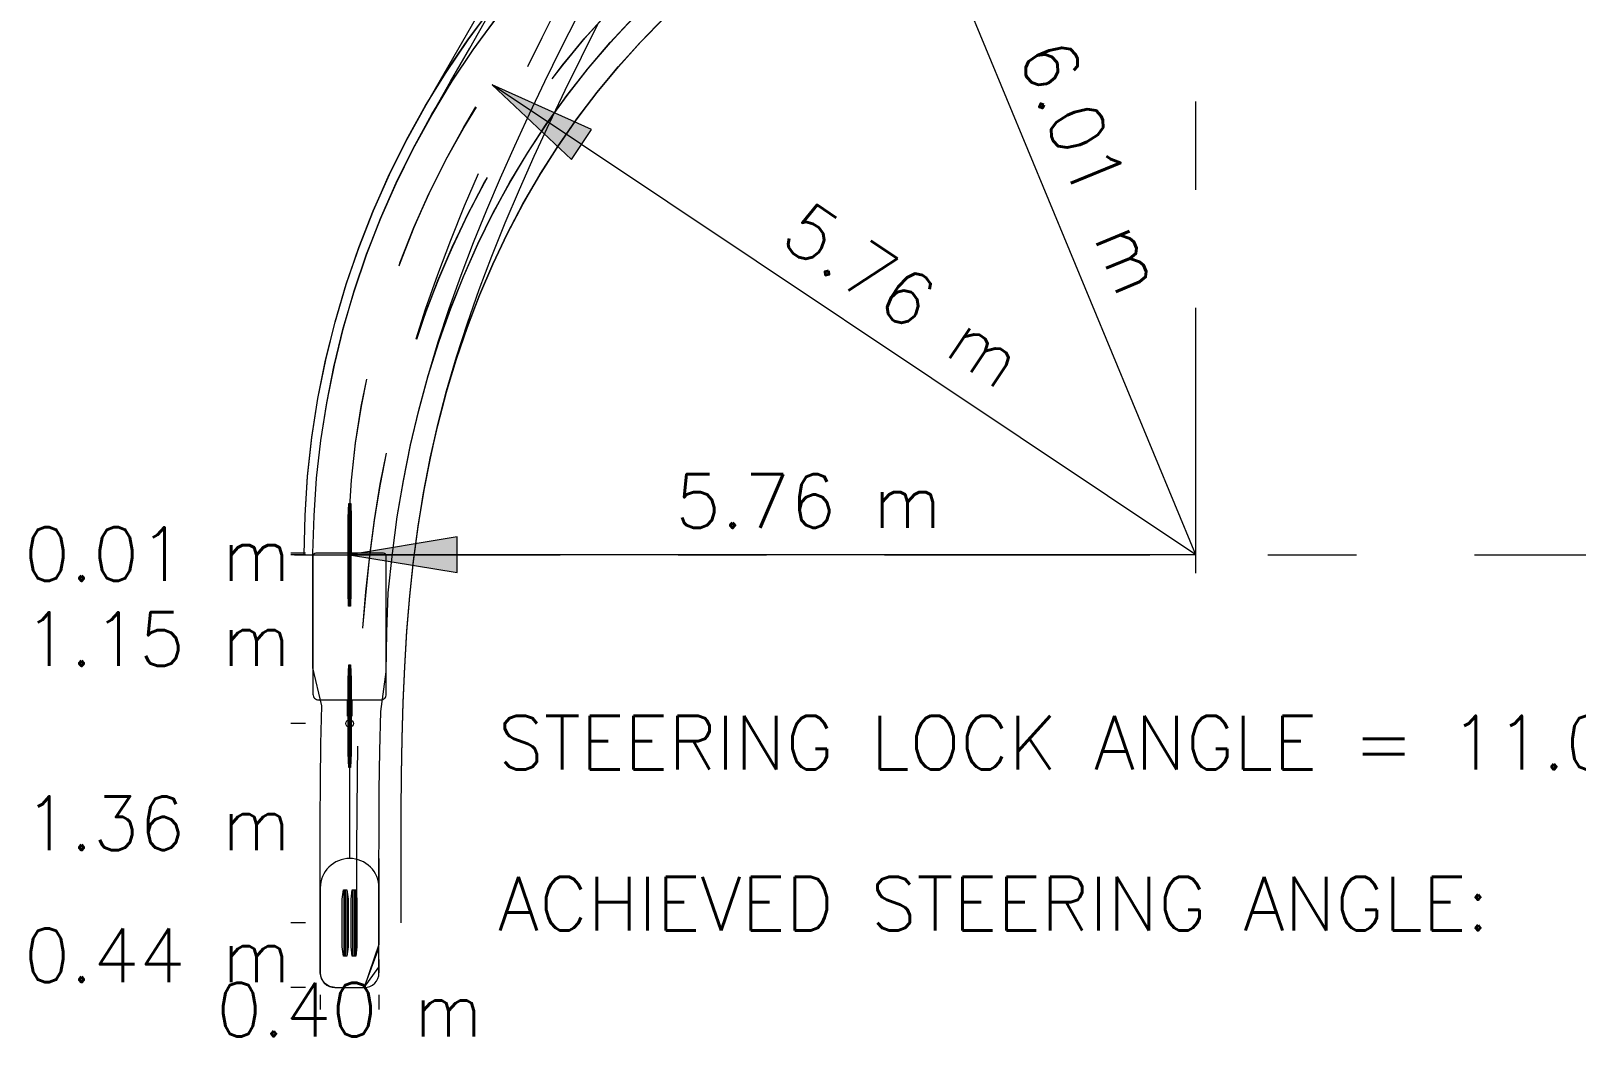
# Model space of a CAD drawing. Header units: metres. Extents: x 1408062.5 to 1408078.7, y 62492419.1 to 62492439.7.
# Drawn here: x 1408062.54 to 1408073.07, y 62492428.18 to 62492435.04 of the extents above; entities that cross this region are included whole.
import ezdxf
from ezdxf.enums import TextEntityAlignment as Align

# ---------------------------------------------------------------- set-up
doc = ezdxf.new("R2010")
doc.units = ezdxf.units.M
doc.header["$MEASUREMENT"] = 0
doc.linetypes.add('DGN Style 2', pattern=[2.009448, 1.205669, -0.803779])
doc.linetypes.add('DGN Style 7', pattern=[4.018896, 1.808503, -0.803779, 0.602834, -0.803779])
doc.layers.add('Cykel m_halv cykel', color=133, linetype='Continuous', lineweight=0)
doc.styles.add('TSText', font='simplex.shx')

# ---------------------------------------------------------------- blocks, each defined once
blk = doc.blocks.new('ATTEMP_2')
at = {"layer": 'Cykel m_halv cykel', "color": 3, "linetype": 'Continuous'}
for p, q in [((-1.135, 0.04), (-1.585, 0.04)), ((-1.135, 0.03), (-1.585, 0.03)), ((-1.135, 0.02), (-1.585, 0.02)), ((0, 0), (-0.92, 0)), ((-1.135, -0.02), (-1.585, -0.02)), ((-1.135, -0.03), (-1.585, -0.03)), ((-1.135, -0.04), (-1.585, -0.04))]:
    blk.add_line(p, q, dxfattribs=at)
at = {"layer": 'Cykel m_halv cykel', "color": 3, "linetype": 'Continuous', "flags": 128}
blk.add_lwpolyline([(-0.92, 0, 0.414214), (-1.12, 0.2), (-1.7, 0.2, 0.414214), (-1.8, 0.1), (-1.8, -0.1, 0.414214), (-1.7, -0.2), (-1.12, -0.2, 0.414214), (-0.92, 0), (-0.92, 0), (-0.92, 0)], format="xyb", dxfattribs=at)
for points in [[(-1.135, 0.042), (-1.135, 0.018), (-1.198, 0.01), (-1.522, 0.01), (-1.585, 0.018), (-1.585, 0.042), (-1.522, 0.05), (-1.198, 0.05)], [(-1.135, -0.018), (-1.135, -0.042), (-1.198, -0.05), (-1.522, -0.05), (-1.585, -0.042), (-1.585, -0.018), (-1.522, -0.01), (-1.198, -0.01)]]:
    blk.add_lwpolyline(points, close=True, dxfattribs=at)
at = {"layer": 'Cykel m_halv cykel', "color": 3}
blk.add_arc((0, 0), 0.00667, 0, 360, dxfattribs=at)
blk = doc.blocks.new('ATTEMP_3')
at = {"layer": 'Cykel m_halv cykel', "color": 3, "linetype": 'Continuous'}
for p, q in [((-0.76, 0.005), (-1.46, 0.005)), ((-0.76, 0), (-1.46, 0)), ((-1.11, 0), (-1.16, 0)), ((-0.76, -0.005), (-1.46, -0.005))]:
    blk.add_line(p, q, dxfattribs=at)
at = {"layer": 'Cykel m_halv cykel', "color": 3, "linetype": 'Continuous', "flags": 128}
blk.add_lwpolyline([(0, 0.23, 0.414214), (-0.02, 0.25), (-0.96, 0.25, 0.414214), (-1, 0.21), (-1, -0.014), (-1.11, -0.014), (-1.11, 0.014), (-1, 0.014), (-1, -0.21, 0.414214), (-0.96, -0.25), (-0.02, -0.25, 0.414214), (0, -0.23), (0, 0.23), (0, 0.23)], format="xyb", dxfattribs=at)
blk.add_lwpolyline([(-0.76, 0.006), (-0.76, -0.006), (-0.858, -0.01), (-1.362, -0.01), (-1.46, -0.006), (-1.46, 0.006), (-1.362, 0.01), (-0.858, 0.01)], close=True, dxfattribs=at)
at = {"layer": 'Cykel m_halv cykel', "color": 3}
blk.add_arc((-1.16, 0), 0.0254, 0, 360, dxfattribs=at)
blk = doc.blocks.new('ATTEMP_1')
at = {"layer": 'Cykel m_halv cykel', "color": 3, "linetype": 'Continuous'}
for p, q in [((-0.003, 0.35), (-0.007, -0.35)), ((0.002, 0.35), (-0.002, -0.35)), ((0.007, 0.35), (0.003, -0.35))]:
    blk.add_line(p, q, dxfattribs=at)
at = {"layer": 'Cykel m_halv cykel', "color": 3, "linetype": 'Continuous', "flags": 128}
blk.add_lwpolyline([(-0.005, 0.35), (0.008, 0.35), (0.011, 0.252), (0.009, -0.252), (0.005, -0.35), (-0.008, -0.35), (-0.011, -0.252), (-0.009, 0.252)], close=True, dxfattribs=at)
at = {"layer": 'Cykel m_halv cykel', "color": 3, "linetype": 'Continuous', "rotation": 90}
for name, p in [('ATTEMP_3', (0, 0.01)), ('ATTEMP_2', (0, -1.15))]:
    blk.add_blockref(name, p, dxfattribs=at)
blk = doc.blocks.new('ATTEMP')
at = {"layer": 'Cykel m_halv cykel', "color": 3, "linetype": 'DGN Style 7'}
for p, q in [((0, -0.125), (0, 6.265)), ((-6.14, 0), (6.14, 0))]:
    blk.add_line(p, q, dxfattribs=at)
at = {"layer": 'Cykel m_halv cykel', "color": 3, "linetype": 'Continuous'}
for p, q in [((0, 0), (-2.299, 5.55)), ((0, 0), (-4.793, 3.203)), ((-6.065, 0.01), (-6.165, 0.01)), ((-6.065, 0), (-6.165, 0)), ((0, 0), (-5.765, 0)), ((-6.065, -1.15), (-6.165, -1.15)), ((-6.065, -2.51), (-6.165, -2.51)), ((-6.065, -2.95), (-6.165, -2.95)), ((-5.965, -3), (-5.965, -3.1)), ((-5.565, -3), (-5.565, -3.1))]:
    blk.add_line(p, q, dxfattribs=at)
at = {"layer": 'Cykel m_halv cykel', "color": 5, "linetype": 'Continuous', "flags": 128}
for points in [[(-6.075, 0.001), (-6.069, 0.267), (-6.051, 0.534), (-6.022, 0.8), (-5.981, 1.064), (-5.929, 1.326), (-5.864, 1.585), (-5.789, 1.842), (-5.702, 2.094), (-5.605, 2.343), (-5.496, 2.588), (-5.377, 2.827), (-5.248, 3.061), (-5.108, 3.288), (-4.958, 3.51), (-4.799, 3.725)], [(-6.075, 0.001), (-6.069, 0.267), (-6.051, 0.534), (-6.022, 0.8), (-5.981, 1.064), (-5.929, 1.326), (-5.864, 1.585), (-5.789, 1.842), (-5.702, 2.094), (-5.605, 2.343), (-5.496, 2.588), (-5.377, 2.827), (-5.248, 3.059), (-5.121, 3.28), (-4.994, 3.5), (-4.867, 3.72)], [(-5.415, -2.51), (-5.415, -2.256), (-5.415, -2.004), (-5.414, -1.752), (-5.412, -1.503), (-5.407, -1.255), (-5.4, -1.009), (-5.39, -0.765), (-5.375, -0.523), (-5.355, -0.283), (-5.33, -0.046), (-5.299, 0.19), (-5.261, 0.423), (-5.216, 0.655), (-5.164, 0.887), (-5.104, 1.118), (-5.037, 1.348), (-4.963, 1.578), (-4.882, 1.807), (-4.796, 2.035), (-4.705, 2.263), (-4.608, 2.49), (-4.508, 2.716), (-4.403, 2.942), (-4.296, 3.167), (-4.186, 3.392), (-4.073, 3.616)], [(-5.415, -2.51), (-5.415, -2.256), (-5.415, -2.004), (-5.414, -1.752), (-5.412, -1.503), (-5.407, -1.255), (-5.4, -1.009), (-5.39, -0.765), (-5.375, -0.523), (-5.355, -0.283), (-5.33, -0.046), (-5.299, 0.19), (-5.261, 0.423), (-5.216, 0.653), (-5.165, 0.881), (-5.106, 1.107), (-5.039, 1.329), (-4.965, 1.547), (-4.882, 1.762), (-4.792, 1.974), (-4.694, 2.181), (-4.588, 2.384), (-4.474, 2.581), (-4.352, 2.774), (-4.222, 2.962), (-4.084, 3.145), (-3.937, 3.323), (-3.782, 3.497), (-3.618, 3.667)], [(-6.075, 0.001), (-6.069, 0.267), (-6.051, 0.534), (-6.022, 0.8), (-5.981, 1.064), (-5.929, 1.326), (-5.864, 1.585), (-5.789, 1.842), (-5.702, 2.094), (-5.605, 2.343), (-5.496, 2.588), (-5.377, 2.827), (-5.248, 3.061), (-5.108, 3.288), (-4.958, 3.51), (-4.799, 3.725)], [(-6.075, 0.001), (-6.069, 0.268), (-6.051, 0.535), (-6.022, 0.801), (-5.981, 1.065), (-5.928, 1.328), (-5.864, 1.587), (-5.788, 1.844), (-5.701, 2.097), (-5.603, 2.346), (-5.495, 2.591), (-5.375, 2.83), (-5.245, 3.064), (-5.105, 3.293), (-4.955, 3.514), (-4.796, 3.729)], [(-6.075, 0.001), (-6.069, 0.268), (-6.051, 0.535), (-6.022, 0.801), (-5.981, 1.065), (-5.928, 1.328), (-5.864, 1.588), (-5.788, 1.845), (-5.701, 2.098), (-5.603, 2.347), (-5.494, 2.592), (-5.375, 2.831), (-5.245, 3.065), (-5.105, 3.293), (-4.955, 3.515), (-4.795, 3.73)], [(-6.075, 0.001), (-6.069, 0.268), (-6.051, 0.535), (-6.022, 0.801), (-5.981, 1.066), (-5.928, 1.328), (-5.864, 1.588), (-5.788, 1.845), (-5.701, 2.099), (-5.603, 2.348), (-5.494, 2.593), (-5.374, 2.832), (-5.244, 3.066), (-5.104, 3.295), (-4.954, 3.516), (-4.794, 3.731)], [(-5.415, -2.51), (-5.415, -2.256), (-5.415, -2.004), (-5.414, -1.752), (-5.412, -1.503), (-5.407, -1.255), (-5.4, -1.009), (-5.39, -0.765), (-5.375, -0.523), (-5.355, -0.283), (-5.33, -0.046), (-5.299, 0.19), (-5.261, 0.423), (-5.216, 0.653), (-5.165, 0.881), (-5.106, 1.107), (-5.039, 1.329), (-4.965, 1.547), (-4.882, 1.762), (-4.792, 1.974), (-4.694, 2.181), (-4.588, 2.384), (-4.474, 2.581), (-4.352, 2.774), (-4.222, 2.962), (-4.085, 3.143), (-3.941, 3.318), (-3.789, 3.487), (-3.63, 3.65)], [(-5.415, -2.51), (-5.415, -2.256), (-5.415, -2.003), (-5.414, -1.751), (-5.412, -1.501), (-5.407, -1.253), (-5.4, -1.007), (-5.39, -0.762), (-5.375, -0.52), (-5.355, -0.28), (-5.329, -0.042), (-5.298, 0.193), (-5.26, 0.427), (-5.216, 0.658), (-5.164, 0.886), (-5.104, 1.111), (-5.038, 1.334), (-4.963, 1.552), (-4.88, 1.768), (-4.79, 1.979), (-4.691, 2.187), (-4.585, 2.389), (-4.47, 2.587), (-4.348, 2.78), (-4.218, 2.968), (-4.08, 3.149), (-3.935, 3.325), (-3.783, 3.494), (-3.624, 3.656)], [(-5.415, -2.51), (-5.415, -2.256), (-5.415, -2.003), (-5.414, -1.751), (-5.412, -1.501), (-5.407, -1.253), (-5.4, -1.006), (-5.39, -0.762), (-5.375, -0.52), (-5.355, -0.28), (-5.329, -0.042), (-5.298, 0.194), (-5.26, 0.428), (-5.215, 0.658), (-5.163, 0.887), (-5.104, 1.112), (-5.037, 1.335), (-4.962, 1.554), (-4.88, 1.769), (-4.789, 1.98), (-4.691, 2.188), (-4.584, 2.391), (-4.469, 2.589), (-4.347, 2.782), (-4.217, 2.969), (-4.079, 3.151), (-3.934, 3.326), (-3.782, 3.495), (-3.623, 3.657)], [(-5.415, -2.51), (-5.415, -2.256), (-5.415, -2.003), (-5.414, -1.751), (-5.412, -1.5), (-5.407, -1.252), (-5.4, -1.006), (-5.39, -0.761), (-5.375, -0.519), (-5.355, -0.279), (-5.329, -0.041), (-5.298, 0.195), (-5.26, 0.429), (-5.215, 0.66), (-5.163, 0.888), (-5.104, 1.114), (-5.037, 1.336), (-4.962, 1.555), (-4.879, 1.771), (-4.788, 1.982), (-4.69, 2.19), (-4.583, 2.392), (-4.468, 2.591), (-4.346, 2.783), (-4.216, 2.971), (-4.078, 3.152), (-3.933, 3.328), (-3.78, 3.497), (-3.621, 3.659)]]:
    blk.add_lwpolyline(points, dxfattribs=at)
at = {"layer": 'Cykel m_halv cykel', "color": 3, "linetype": 'Continuous', "flags": 128}
for points in [[(-5.865, -2.95), (-5.903, -2.942), (-5.936, -2.921), (-5.957, -2.888), (-5.965, -2.85), (-5.965, -2.56), (-5.965, -2.27), (-5.965, -2.193), (-5.966, -2.129), (-5.966, -2.085), (-5.966, -2.07), (-5.966, -1.81), (-5.964, -1.55), (-5.961, -1.289), (-5.955, -1.029), (-6.015, -0.77), (-6.015, -0.51), (-6.015, -0.25), (-6.015, 0.01), (-6.015, 0.01), (-6.007, 0.265), (-5.99, 0.521), (-5.961, 0.778), (-5.921, 1.034), (-5.87, 1.29), (-5.808, 1.544), (-5.734, 1.795), (-5.65, 2.044), (-5.555, 2.289), (-5.449, 2.53), (-5.333, 2.766), (-5.206, 2.997), (-5.07, 3.222), (-4.923, 3.442), (-4.767, 3.655)], [(-5.865, -2.95), (-5.903, -2.942), (-5.936, -2.921), (-5.957, -2.888), (-5.965, -2.85), (-5.965, -2.56), (-5.965, -2.27), (-5.965, -2.193), (-5.966, -2.129), (-5.966, -2.085), (-5.966, -2.07), (-5.966, -1.81), (-5.964, -1.55), (-5.961, -1.289), (-5.955, -1.029), (-6.015, -0.77), (-6.015, -0.51), (-6.015, -0.25), (-6.015, 0.01), (-6.015, 0.01), (-6.007, 0.265), (-5.99, 0.521), (-5.961, 0.778), (-5.921, 1.034), (-5.87, 1.29), (-5.808, 1.544), (-5.734, 1.795), (-5.65, 2.044), (-5.555, 2.289), (-5.449, 2.53), (-5.333, 2.766), (-5.207, 2.997), (-5.077, 3.226), (-4.947, 3.452), (-4.818, 3.678)], [(-5.665, -2.95), (-5.566, -2.812), (-5.565, -2.779), (-5.565, -2.758), (-5.565, -2.85), (-5.565, -2.56), (-5.565, -2.27), (-5.565, -2.085), (-5.565, -2.129), (-5.565, -2.193), (-5.565, -2.07), (-5.565, -2.363), (-5.565, -2.657), (-5.665, -2.95), (-5.565, -2.681), (-5.565, -2.412), (-5.565, -2.143), (-5.564, -1.874), (-5.563, -1.605), (-5.559, -1.336), (-5.552, -1.068), (-5.515, -0.797), (-5.511, -0.528), (-5.503, -0.259), (-5.474, 0.008), (-5.474, 0.008), (-5.44, 0.258), (-5.399, 0.504), (-5.35, 0.746), (-5.294, 0.984), (-5.231, 1.219), (-5.162, 1.451), (-5.087, 1.679), (-5.006, 1.905), (-4.921, 2.128), (-4.831, 2.35), (-4.737, 2.569), (-4.64, 2.787), (-4.539, 3.006), (-4.434, 3.226), (-4.325, 3.448), (-4.213, 3.67)], [(-5.665, -2.95), (-5.566, -2.812), (-5.565, -2.779), (-5.565, -2.758), (-5.565, -2.85), (-5.565, -2.56), (-5.565, -2.27), (-5.565, -2.085), (-5.565, -2.129), (-5.565, -2.193), (-5.565, -2.07), (-5.565, -2.363), (-5.565, -2.657), (-5.665, -2.95), (-5.565, -2.681), (-5.565, -2.412), (-5.565, -2.143), (-5.564, -1.874), (-5.563, -1.605), (-5.559, -1.336), (-5.552, -1.068), (-5.515, -0.797), (-5.511, -0.528), (-5.503, -0.259), (-5.474, 0.008), (-5.474, 0.008), (-5.44, 0.258), (-5.399, 0.504), (-5.35, 0.746), (-5.294, 0.984), (-5.23, 1.219), (-5.158, 1.449), (-5.077, 1.675), (-4.989, 1.897), (-4.893, 2.115), (-4.788, 2.327), (-4.675, 2.535), (-4.554, 2.737), (-4.425, 2.934), (-4.288, 3.125), (-4.144, 3.309), (-3.992, 3.488), (-3.834, 3.66)], [(-5.865, -2.95), (-5.903, -2.942), (-5.936, -2.921), (-5.957, -2.888), (-5.965, -2.85), (-5.965, -2.56), (-5.965, -2.27), (-5.965, -2.193), (-5.966, -2.129), (-5.966, -2.085), (-5.966, -2.07), (-5.966, -1.81), (-5.964, -1.55), (-5.961, -1.289), (-5.955, -1.029), (-6.015, -0.77), (-6.015, -0.51), (-6.015, -0.25), (-6.015, 0.01), (-6.015, 0.01), (-6.007, 0.265), (-5.99, 0.521), (-5.961, 0.778), (-5.921, 1.034), (-5.87, 1.29), (-5.808, 1.544), (-5.734, 1.795), (-5.65, 2.044), (-5.555, 2.289), (-5.449, 2.53), (-5.333, 2.766), (-5.206, 2.997), (-5.07, 3.222), (-4.923, 3.442), (-4.767, 3.655)], [(-5.865, -2.95), (-5.903, -2.942), (-5.936, -2.921), (-5.957, -2.888), (-5.965, -2.85), (-5.965, -2.56), (-5.965, -2.27), (-5.965, -2.193), (-5.966, -2.129), (-5.966, -2.085), (-5.966, -2.07), (-5.966, -1.81), (-5.964, -1.55), (-5.961, -1.289), (-5.955, -1.029), (-6.015, -0.77), (-6.015, -0.51), (-6.015, -0.25), (-6.015, 0.01), (-6.015, 0.01), (-6.007, 0.265), (-5.99, 0.522), (-5.961, 0.779), (-5.921, 1.036), (-5.87, 1.292), (-5.807, 1.546), (-5.734, 1.798), (-5.649, 2.046), (-5.554, 2.292), (-5.448, 2.533), (-5.331, 2.769), (-5.204, 3.001), (-5.067, 3.227), (-4.92, 3.446), (-4.764, 3.659)], [(-5.865, -2.95), (-5.903, -2.942), (-5.936, -2.921), (-5.957, -2.888), (-5.965, -2.85), (-5.965, -2.56), (-5.965, -2.27), (-5.965, -2.193), (-5.966, -2.129), (-5.966, -2.085), (-5.966, -2.07), (-5.966, -1.81), (-5.964, -1.55), (-5.961, -1.289), (-5.955, -1.029), (-6.015, -0.77), (-6.015, -0.51), (-6.015, -0.25), (-6.015, 0.01), (-6.015, 0.01), (-6.007, 0.265), (-5.99, 0.522), (-5.961, 0.779), (-5.921, 1.036), (-5.869, 1.292), (-5.807, 1.546), (-5.733, 1.798), (-5.649, 2.047), (-5.554, 2.292), (-5.447, 2.534), (-5.331, 2.77), (-5.204, 3.002), (-5.067, 3.227), (-4.92, 3.447), (-4.763, 3.66)], [(-5.865, -2.95), (-5.903, -2.942), (-5.936, -2.921), (-5.957, -2.888), (-5.965, -2.85), (-5.965, -2.56), (-5.965, -2.27), (-5.965, -2.193), (-5.966, -2.129), (-5.966, -2.085), (-5.966, -2.07), (-5.966, -1.81), (-5.964, -1.55), (-5.961, -1.289), (-5.955, -1.029), (-6.015, -0.77), (-6.015, -0.51), (-6.015, -0.25), (-6.015, 0.01), (-6.015, 0.01), (-6.007, 0.265), (-5.99, 0.522), (-5.961, 0.779), (-5.921, 1.036), (-5.869, 1.293), (-5.807, 1.547), (-5.733, 1.799), (-5.649, 2.048), (-5.553, 2.293), (-5.447, 2.535), (-5.33, 2.771), (-5.203, 3.003), (-5.066, 3.229), (-4.919, 3.448), (-4.762, 3.661)], [(-5.665, -2.95), (-5.566, -2.812), (-5.565, -2.779), (-5.565, -2.758), (-5.565, -2.85), (-5.565, -2.56), (-5.565, -2.27), (-5.565, -2.085), (-5.565, -2.129), (-5.565, -2.193), (-5.565, -2.07), (-5.565, -2.363), (-5.565, -2.657), (-5.665, -2.95), (-5.565, -2.681), (-5.565, -2.412), (-5.565, -2.143), (-5.564, -1.874), (-5.563, -1.605), (-5.559, -1.336), (-5.552, -1.068), (-5.515, -0.797), (-5.511, -0.528), (-5.503, -0.259), (-5.474, 0.008), (-5.474, 0.008), (-5.44, 0.258), (-5.399, 0.504), (-5.35, 0.746), (-5.294, 0.984), (-5.23, 1.219), (-5.158, 1.449), (-5.077, 1.675), (-4.989, 1.897), (-4.893, 2.115), (-4.788, 2.327), (-4.675, 2.535), (-4.554, 2.737), (-4.425, 2.934), (-4.288, 3.125), (-4.144, 3.309), (-3.992, 3.488), (-3.833, 3.659)], [(-5.665, -2.95), (-5.566, -2.812), (-5.565, -2.779), (-5.565, -2.758), (-5.565, -2.85), (-5.565, -2.56), (-5.565, -2.27), (-5.565, -2.085), (-5.565, -2.129), (-5.565, -2.193), (-5.565, -2.07), (-5.565, -2.363), (-5.565, -2.657), (-5.665, -2.95), (-5.565, -2.681), (-5.565, -2.412), (-5.565, -2.143), (-5.564, -1.874), (-5.563, -1.605), (-5.559, -1.336), (-5.552, -1.068), (-5.515, -0.797), (-5.511, -0.528), (-5.503, -0.259), (-5.474, 0.008), (-5.474, 0.008), (-5.44, 0.258), (-5.399, 0.505), (-5.35, 0.747), (-5.293, 0.986), (-5.229, 1.22), (-5.157, 1.451), (-5.077, 1.678), (-4.988, 1.9), (-4.891, 2.117), (-4.786, 2.33), (-4.673, 2.538), (-4.552, 2.741), (-4.423, 2.937), (-4.286, 3.128), (-4.141, 3.313), (-3.989, 3.491), (-3.829, 3.663)], [(-5.665, -2.95), (-5.566, -2.812), (-5.565, -2.779), (-5.565, -2.758), (-5.565, -2.85), (-5.565, -2.56), (-5.565, -2.27), (-5.565, -2.085), (-5.565, -2.129), (-5.565, -2.193), (-5.565, -2.07), (-5.565, -2.363), (-5.565, -2.657), (-5.665, -2.95), (-5.565, -2.681), (-5.565, -2.412), (-5.565, -2.143), (-5.564, -1.874), (-5.563, -1.605), (-5.559, -1.336), (-5.552, -1.068), (-5.515, -0.797), (-5.511, -0.528), (-5.503, -0.259), (-5.474, 0.008), (-5.474, 0.008), (-5.44, 0.258), (-5.399, 0.505), (-5.35, 0.747), (-5.293, 0.986), (-5.229, 1.221), (-5.157, 1.451), (-5.076, 1.678), (-4.988, 1.9), (-4.891, 2.118), (-4.786, 2.331), (-4.673, 2.539), (-4.552, 2.741), (-4.422, 2.938), (-4.285, 3.129), (-4.14, 3.314), (-3.988, 3.492), (-3.828, 3.664)], [(-5.665, -2.95), (-5.566, -2.812), (-5.565, -2.779), (-5.565, -2.758), (-5.565, -2.85), (-5.565, -2.56), (-5.565, -2.27), (-5.565, -2.085), (-5.565, -2.129), (-5.565, -2.193), (-5.565, -2.07), (-5.565, -2.363), (-5.565, -2.657), (-5.665, -2.95), (-5.565, -2.681), (-5.565, -2.412), (-5.565, -2.143), (-5.564, -1.874), (-5.563, -1.605), (-5.559, -1.336), (-5.552, -1.068), (-5.515, -0.797), (-5.511, -0.528), (-5.503, -0.259), (-5.474, 0.008), (-5.474, 0.008), (-5.44, 0.258), (-5.399, 0.505), (-5.35, 0.748), (-5.293, 0.986), (-5.229, 1.221), (-5.157, 1.452), (-5.076, 1.679), (-4.988, 1.901), (-4.891, 2.119), (-4.786, 2.332), (-4.672, 2.54), (-4.551, 2.742), (-4.422, 2.939), (-4.284, 3.13), (-4.139, 3.315), (-3.987, 3.493), (-3.827, 3.665)]]:
    blk.add_lwpolyline(points, dxfattribs=at)
at = {"layer": 'Cykel m_halv cykel', "color": 1, "linetype": 'DGN Style 2', "flags": 128}
for points in [[(-5.775, 0), (-5.769, 0.254), (-5.753, 0.508), (-5.725, 0.76), (-5.686, 1.011), (-5.636, 1.26), (-5.575, 1.507), (-5.503, 1.751), (-5.421, 1.991), (-5.328, 2.228), (-5.225, 2.46), (-5.112, 2.687), (-4.989, 2.909), (-4.861, 3.13), (-4.734, 3.35), (-4.607, 3.57), (-4.48, 3.79), (-4.353, 4.01), (-4.226, 4.23), (-4.099, 4.45), (-3.972, 4.671), (-3.845, 4.891), (-3.718, 5.111), (-3.59, 5.331), (-3.463, 5.551), (-3.336, 5.771), (-3.209, 5.991), (-3.082, 6.212), (-2.955, 6.432), (-2.828, 6.652), (-2.701, 6.872), (-2.574, 7.092), (-2.447, 7.312), (-2.319, 7.532), (-2.192, 7.753), (-2.065, 7.973), (-2.036, 8.023)], [(-5.775, 0), (-5.769, 0.254), (-5.753, 0.508), (-5.725, 0.76), (-5.686, 1.011), (-5.636, 1.26), (-5.575, 1.507), (-5.503, 1.751), (-5.421, 1.991), (-5.328, 2.228), (-5.225, 2.46), (-5.112, 2.687), (-4.988, 2.909), (-4.856, 3.126), (-4.713, 3.337), (-4.562, 3.541), (-4.402, 3.738), (-4.233, 3.928), (-4.056, 4.11), (-3.872, 4.285), (-3.68, 4.451), (-3.48, 4.608), (-3.274, 4.757), (-3.062, 4.897), (-2.843, 5.027), (-2.623, 5.154), (-2.403, 5.281), (-2.183, 5.408), (-1.963, 5.535), (-1.743, 5.662), (-1.523, 5.789), (-1.302, 5.916), (-1.082, 6.043), (-0.862, 6.171), (-0.642, 6.298), (-0.422, 6.425), (-0.202, 6.552), (0.018, 6.679), (0.239, 6.806), (0.459, 6.933), (0.679, 7.06), (0.899, 7.187), (1.119, 7.314), (1.339, 7.442), (1.559, 7.569), (1.78, 7.696), (2, 7.823), (2.22, 7.95), (2.248, 7.966)], [(-5.775, 0), (-5.769, 0.254), (-5.753, 0.508), (-5.725, 0.76), (-5.686, 1.011), (-5.636, 1.26), (-5.575, 1.507), (-5.503, 1.751), (-5.421, 1.991), (-5.328, 2.228), (-5.225, 2.46), (-5.112, 2.687), (-4.988, 2.909), (-4.856, 3.126), (-4.713, 3.337), (-4.562, 3.541), (-4.402, 3.738), (-4.233, 3.928), (-4.056, 4.11), (-3.872, 4.285), (-3.68, 4.451), (-3.48, 4.608), (-3.274, 4.757), (-3.062, 4.897), (-2.843, 5.026), (-2.62, 5.147), (-2.391, 5.257), (-2.157, 5.357), (-1.919, 5.447), (-1.678, 5.526), (-1.433, 5.594), (-1.186, 5.652), (-0.936, 5.699), (-0.684, 5.734), (-0.432, 5.759), (-0.178, 5.772), (0.076, 5.775), (0.33, 5.775), (0.585, 5.775), (0.839, 5.775), (1.093, 5.775), (1.347, 5.775), (1.601, 5.775), (1.856, 5.775), (2.11, 5.775), (2.364, 5.775), (2.618, 5.775), (2.872, 5.775), (3.127, 5.775), (3.381, 5.775), (3.635, 5.775), (3.889, 5.775), (4.143, 5.775), (4.398, 5.775), (4.652, 5.775), (4.906, 5.775), (5.16, 5.775), (5.414, 5.775), (5.669, 5.775), (5.923, 5.775), (5.93, 5.775)], [(-5.775, 0), (-5.769, 0.254), (-5.753, 0.508), (-5.725, 0.761), (-5.685, 1.013), (-5.635, 1.262), (-5.574, 1.509), (-5.502, 1.753), (-5.42, 1.994), (-5.327, 2.231), (-5.223, 2.463), (-5.11, 2.691), (-4.986, 2.913), (-4.853, 3.13), (-4.711, 3.341), (-4.559, 3.545), (-4.398, 3.742), (-4.229, 3.932), (-4.052, 4.115), (-3.867, 4.289), (-3.674, 4.455), (-3.474, 4.613), (-3.268, 4.762), (-3.055, 4.901), (-2.836, 5.031), (-2.612, 5.151), (-2.382, 5.261), (-2.148, 5.361), (-1.91, 5.45), (-1.668, 5.529), (-1.423, 5.597), (-1.175, 5.654), (-0.925, 5.7), (-0.673, 5.736), (-0.419, 5.76), (-0.165, 5.773), (0.089, 5.774), (0.343, 5.765), (0.597, 5.744), (0.849, 5.712), (1.1, 5.669), (1.349, 5.615), (1.595, 5.55), (1.838, 5.475), (2.077, 5.388), (2.312, 5.292), (2.543, 5.185), (2.769, 5.068), (2.99, 4.941), (3.204, 4.804), (3.413, 4.659), (3.615, 4.504), (3.81, 4.34), (3.997, 4.168), (4.177, 3.988), (4.348, 3.8), (4.512, 3.605), (4.666, 3.403), (4.811, 3.194), (4.947, 2.979), (5.074, 2.758), (5.19, 2.532), (5.297, 2.301), (5.393, 2.065), (5.479, 1.826), (5.554, 1.583), (5.618, 1.336), (5.672, 1.088), (5.714, 0.837), (5.745, 0.584), (5.765, 0.331), (5.774, 0.076), (5.775, -0.178), (5.775, -0.432), (5.775, -0.686), (5.775, -0.941), (5.775, -1.195), (5.775, -1.449), (5.775, -1.703), (5.775, -1.957), (5.775, -2.212), (5.775, -2.466), (5.775, -2.72), (5.775, -2.974), (5.775, -3.228), (5.775, -3.483), (5.775, -3.737), (5.775, -3.991), (5.775, -4.245), (5.775, -4.499), (5.775, -4.754), (5.775, -5.008), (5.775, -5.262), (5.775, -5.516), (5.775, -5.77), (5.775, -5.93)], [(-5.775, 0), (-5.769, 0.254), (-5.753, 0.508), (-5.725, 0.761), (-5.685, 1.013), (-5.635, 1.262), (-5.574, 1.509), (-5.502, 1.754), (-5.42, 1.994), (-5.327, 2.231), (-5.223, 2.464), (-5.109, 2.691), (-4.986, 2.914), (-4.853, 3.131), (-4.71, 3.341), (-4.558, 3.546), (-4.398, 3.743), (-4.228, 3.933), (-4.051, 4.116), (-3.866, 4.29), (-3.673, 4.456), (-3.473, 4.614), (-3.266, 4.762), (-3.053, 4.902), (-2.834, 5.031), (-2.61, 5.151), (-2.38, 5.261), (-2.146, 5.361), (-1.908, 5.451), (-1.666, 5.529), (-1.421, 5.597), (-1.173, 5.655), (-0.923, 5.701), (-0.67, 5.736), (-0.417, 5.76), (-0.163, 5.773), (0.092, 5.774), (0.346, 5.765), (0.6, 5.744), (0.852, 5.712), (1.103, 5.669), (1.352, 5.615), (1.598, 5.55), (1.841, 5.474), (2.08, 5.387), (2.315, 5.29), (2.546, 5.183), (2.772, 5.066), (2.993, 4.939), (3.207, 4.802), (3.416, 4.656), (3.618, 4.501), (3.812, 4.338), (4, 4.165), (4.179, 3.985), (4.351, 3.797), (4.514, 3.602), (4.668, 3.399), (4.814, 3.19), (4.95, 2.975), (5.077, 2.755), (5.205, 2.535), (5.332, 2.315), (5.459, 2.095), (5.586, 1.875), (5.713, 1.655), (5.84, 1.435), (5.967, 1.214), (6.094, 0.994), (6.221, 0.774), (6.348, 0.554), (6.476, 0.334), (6.603, 0.114), (6.73, -0.106), (6.857, -0.327), (6.984, -0.547), (7.111, -0.767), (7.238, -0.987), (7.365, -1.207), (7.492, -1.427), (7.619, -1.647), (7.747, -1.868), (7.874, -2.088), (7.966, -2.248)], [(-5.775, 0), (-5.769, 0.255), (-5.752, 0.509), (-5.724, 0.762), (-5.685, 1.013), (-5.635, 1.263), (-5.574, 1.51), (-5.502, 1.754), (-5.419, 1.995), (-5.326, 2.232), (-5.223, 2.465), (-5.109, 2.692), (-4.985, 2.915), (-4.852, 3.132), (-4.709, 3.343), (-4.557, 3.547), (-4.396, 3.744), (-4.227, 3.935), (-4.05, 4.117), (-3.864, 4.292), (-3.671, 4.458), (-3.471, 4.615), (-3.264, 4.764), (-3.051, 4.903), (-2.832, 5.033), (-2.608, 5.153), (-2.378, 5.263), (-2.144, 5.362), (-1.905, 5.452), (-1.663, 5.53), (-1.418, 5.598), (-1.17, 5.655), (-0.919, 5.701), (-0.667, 5.736), (-0.413, 5.76), (-0.159, 5.773), (0.095, 5.774), (0.35, 5.764), (0.604, 5.743), (0.856, 5.711), (1.107, 5.668), (1.356, 5.614), (1.602, 5.548), (1.845, 5.472), (2.084, 5.386), (2.32, 5.289), (2.551, 5.181), (2.776, 5.064), (2.998, 4.938), (3.218, 4.811), (3.438, 4.683), (3.658, 4.556), (3.878, 4.429), (4.098, 4.302), (4.318, 4.175), (4.539, 4.048), (4.759, 3.921), (4.979, 3.794), (5.199, 3.667), (5.419, 3.54), (5.639, 3.412), (5.859, 3.285), (6.08, 3.158), (6.3, 3.031), (6.52, 2.904), (6.74, 2.777), (6.96, 2.65), (7.18, 2.523), (7.4, 2.396), (7.621, 2.269), (7.841, 2.142), (8.023, 2.036)]]:
    blk.add_lwpolyline(points, dxfattribs=at)
at = {"layer": 'Cykel m_halv cykel', "color": 6, "linetype": 'DGN Style 2', "flags": 128}
for points in [[(-5.715, -2.51), (-5.715, -2.256), (-5.715, -2.003), (-5.714, -1.751), (-5.712, -1.499), (-5.707, -1.248), (-5.7, -0.998), (-5.689, -0.75), (-5.674, -0.502), (-5.654, -0.255), (-5.628, -0.01), (-5.595, 0.233), (-5.556, 0.475), (-5.51, 0.716), (-5.455, 0.957), (-5.393, 1.197), (-5.324, 1.436), (-5.247, 1.673), (-5.164, 1.909), (-5.076, 2.144), (-4.982, 2.377), (-4.883, 2.609), (-4.781, 2.84), (-4.675, 3.07), (-4.566, 3.298), (-4.454, 3.525), (-4.34, 3.752), (-4.224, 3.977), (-4.107, 4.202), (-3.988, 4.426), (-3.867, 4.649), (-3.746, 4.872), (-3.624, 5.095), (-3.501, 5.317), (-3.377, 5.539), (-3.253, 5.761), (-3.128, 5.982), (-3.003, 6.204), (-2.878, 6.425), (-2.752, 6.646), (-2.626, 6.866), (-2.5, 7.087), (-2.374, 7.308), (-2.248, 7.528), (-2.121, 7.749), (-1.995, 7.969), (-1.982, 7.992)], [(-5.715, -2.51), (-5.715, -2.256), (-5.715, -2.003), (-5.714, -1.751), (-5.712, -1.499), (-5.707, -1.248), (-5.7, -0.998), (-5.689, -0.75), (-5.674, -0.502), (-5.654, -0.255), (-5.628, -0.01), (-5.595, 0.233), (-5.556, 0.475), (-5.51, 0.714), (-5.456, 0.952), (-5.395, 1.187), (-5.325, 1.419), (-5.247, 1.649), (-5.161, 1.874), (-5.066, 2.096), (-4.963, 2.314), (-4.851, 2.528), (-4.731, 2.736), (-4.602, 2.939), (-4.466, 3.137), (-4.32, 3.33), (-4.165, 3.518), (-4.002, 3.701), (-3.831, 3.879), (-3.653, 4.051), (-3.469, 4.219), (-3.28, 4.382), (-3.086, 4.541), (-2.888, 4.696), (-2.686, 4.847), (-2.482, 4.995), (-2.275, 5.141), (-2.066, 5.283), (-1.855, 5.424), (-1.643, 5.562), (-1.43, 5.699), (-1.215, 5.835), (-1, 5.969), (-0.784, 6.102), (-0.567, 6.234), (-0.349, 6.366), (-0.132, 6.496), (0.086, 6.627), (0.305, 6.756), (0.524, 6.886), (0.743, 7.015), (0.962, 7.143), (1.181, 7.272), (1.401, 7.4), (1.62, 7.528), (1.84, 7.656), (2.059, 7.784), (2.279, 7.911), (2.28, 7.911)], [(-5.715, -2.51), (-5.715, -2.256), (-5.715, -2.003), (-5.714, -1.751), (-5.712, -1.499), (-5.707, -1.248), (-5.7, -0.998), (-5.689, -0.75), (-5.674, -0.502), (-5.654, -0.255), (-5.628, -0.01), (-5.595, 0.233), (-5.556, 0.475), (-5.51, 0.714), (-5.456, 0.952), (-5.395, 1.187), (-5.325, 1.419), (-5.247, 1.649), (-5.161, 1.874), (-5.066, 2.096), (-4.963, 2.314), (-4.851, 2.528), (-4.731, 2.736), (-4.602, 2.939), (-4.466, 3.137), (-4.321, 3.328), (-4.169, 3.514), (-4.008, 3.692), (-3.841, 3.864), (-3.666, 4.028), (-3.485, 4.184), (-3.296, 4.332), (-3.102, 4.472), (-2.902, 4.604), (-2.696, 4.726), (-2.486, 4.84), (-2.27, 4.944), (-2.048, 5.04), (-1.821, 5.126), (-1.589, 5.204), (-1.352, 5.273), (-1.112, 5.334), (-0.869, 5.388), (-0.624, 5.434), (-0.376, 5.475), (-0.127, 5.51), (0.123, 5.541), (0.374, 5.567), (0.625, 5.589), (0.878, 5.609), (1.131, 5.625), (1.384, 5.639), (1.637, 5.651), (1.89, 5.661), (2.144, 5.669), (2.398, 5.676), (2.652, 5.683), (2.906, 5.688), (3.16, 5.692), (3.414, 5.696), (3.668, 5.699), (3.922, 5.701), (4.176, 5.704), (4.43, 5.705), (4.684, 5.707), (4.938, 5.708), (5.192, 5.709), (5.447, 5.71), (5.701, 5.711), (5.93, 5.712)], [(-5.715, -2.51), (-5.715, -2.256), (-5.715, -2.003), (-5.714, -1.75), (-5.712, -1.498), (-5.707, -1.246), (-5.7, -0.996), (-5.689, -0.747), (-5.674, -0.499), (-5.654, -0.252), (-5.627, -0.007), (-5.595, 0.237), (-5.556, 0.479), (-5.509, 0.719), (-5.455, 0.957), (-5.393, 1.192), (-5.323, 1.425), (-5.245, 1.654), (-5.159, 1.88), (-5.063, 2.102), (-4.96, 2.32), (-4.848, 2.534), (-4.727, 2.742), (-4.598, 2.946), (-4.461, 3.143), (-4.316, 3.335), (-4.163, 3.52), (-4.002, 3.699), (-3.834, 3.87), (-3.659, 4.034), (-3.477, 4.19), (-3.288, 4.339), (-3.093, 4.478), (-2.893, 4.61), (-2.686, 4.732), (-2.475, 4.845), (-2.259, 4.949), (-2.039, 5.043), (-1.814, 5.128), (-1.587, 5.203), (-1.356, 5.267), (-1.123, 5.322), (-0.887, 5.366), (-0.65, 5.4), (-0.411, 5.423), (-0.172, 5.436), (0.068, 5.438), (0.307, 5.429), (0.546, 5.411), (0.784, 5.381), (1.02, 5.342), (1.254, 5.291), (1.486, 5.231), (1.715, 5.16), (1.941, 5.08), (2.163, 4.989), (2.38, 4.889), (2.593, 4.78), (2.801, 4.661), (3.004, 4.533), (3.201, 4.396), (3.391, 4.251), (3.575, 4.097), (3.752, 3.936), (3.922, 3.767), (4.084, 3.59), (4.238, 3.407), (4.384, 3.217), (4.521, 3.021), (4.65, 2.819), (4.77, 2.611), (4.88, 2.399), (4.981, 2.181), (5.074, 1.957), (5.157, 1.728), (5.231, 1.494), (5.297, 1.256), (5.355, 1.015), (5.406, 0.771), (5.451, 0.525), (5.489, 0.277), (5.523, 0.027), (5.551, -0.223), (5.576, -0.474), (5.597, -0.726), (5.615, -0.979), (5.631, -1.232), (5.644, -1.485), (5.655, -1.738), (5.664, -1.992), (5.672, -2.246), (5.679, -2.499), (5.685, -2.753), (5.689, -3.007), (5.694, -3.261), (5.697, -3.515), (5.7, -3.769), (5.702, -4.023), (5.704, -4.278), (5.706, -4.532), (5.707, -4.786), (5.709, -5.04), (5.71, -5.294), (5.711, -5.548), (5.711, -5.802), (5.712, -5.93)], [(-5.715, -2.51), (-5.715, -2.256), (-5.715, -2.002), (-5.714, -1.749), (-5.712, -1.497), (-5.707, -1.246), (-5.7, -0.996), (-5.689, -0.747), (-5.674, -0.499), (-5.653, -0.252), (-5.627, -0.006), (-5.595, 0.237), (-5.556, 0.48), (-5.509, 0.72), (-5.455, 0.958), (-5.393, 1.193), (-5.323, 1.426), (-5.245, 1.655), (-5.158, 1.881), (-5.063, 2.103), (-4.959, 2.321), (-4.847, 2.535), (-4.726, 2.744), (-4.597, 2.947), (-4.46, 3.145), (-4.315, 3.336), (-4.162, 3.522), (-4.001, 3.7), (-3.833, 3.871), (-3.657, 4.035), (-3.475, 4.192), (-3.286, 4.34), (-3.091, 4.48), (-2.891, 4.611), (-2.684, 4.733), (-2.473, 4.846), (-2.257, 4.95), (-2.036, 5.044), (-1.812, 5.129), (-1.584, 5.203), (-1.353, 5.268), (-1.12, 5.322), (-0.884, 5.366), (-0.647, 5.4), (-0.408, 5.423), (-0.169, 5.436), (0.071, 5.438), (0.31, 5.429), (0.549, 5.41), (0.787, 5.381), (1.023, 5.341), (1.258, 5.291), (1.489, 5.23), (1.718, 5.159), (1.944, 5.079), (2.166, 4.988), (2.384, 4.888), (2.597, 4.778), (2.805, 4.659), (3.007, 4.531), (3.204, 4.394), (3.396, 4.247), (3.583, 4.091), (3.765, 3.926), (3.942, 3.754), (4.114, 3.575), (4.28, 3.39), (4.442, 3.199), (4.6, 3.004), (4.754, 2.805), (4.904, 2.603), (5.052, 2.398), (5.196, 2.19), (5.338, 1.981), (5.478, 1.77), (5.616, 1.557), (5.753, 1.343), (5.888, 1.129), (6.022, 0.913), (6.155, 0.697), (6.287, 0.48), (6.418, 0.262), (6.548, 0.044), (6.678, -0.174), (6.808, -0.393), (6.937, -0.611), (7.066, -0.83), (7.195, -1.05), (7.323, -1.269), (7.451, -1.488), (7.579, -1.708), (7.707, -1.928), (7.835, -2.147), (7.911, -2.28)], [(-5.715, -2.51), (-5.715, -2.256), (-5.715, -2.002), (-5.714, -1.749), (-5.712, -1.497), (-5.707, -1.246), (-5.7, -0.995), (-5.689, -0.746), (-5.674, -0.498), (-5.653, -0.251), (-5.627, -0.005), (-5.595, 0.239), (-5.555, 0.481), (-5.509, 0.721), (-5.455, 0.959), (-5.393, 1.194), (-5.323, 1.427), (-5.244, 1.657), (-5.157, 1.883), (-5.062, 2.105), (-4.958, 2.323), (-4.846, 2.537), (-4.725, 2.746), (-4.596, 2.949), (-4.459, 3.147), (-4.313, 3.338), (-4.16, 3.523), (-3.999, 3.702), (-3.831, 3.873), (-3.655, 4.037), (-3.473, 4.194), (-3.284, 4.342), (-3.089, 4.481), (-2.888, 4.613), (-2.681, 4.735), (-2.47, 4.848), (-2.253, 4.952), (-2.033, 5.046), (-1.808, 5.13), (-1.58, 5.205), (-1.349, 5.269), (-1.116, 5.323), (-0.88, 5.367), (-0.643, 5.4), (-0.404, 5.423), (-0.164, 5.436), (0.075, 5.438), (0.315, 5.429), (0.554, 5.41), (0.794, 5.38), (1.034, 5.339), (1.274, 5.289), (1.513, 5.229), (1.751, 5.16), (1.988, 5.084), (2.224, 5), (2.458, 4.911), (2.691, 4.816), (2.923, 4.717), (3.153, 4.613), (3.382, 4.506), (3.61, 4.396), (3.837, 4.283), (4.063, 4.168), (4.288, 4.052), (4.512, 3.933), (4.736, 3.814), (4.959, 3.693), (5.182, 3.571), (5.405, 3.448), (5.627, 3.325), (5.848, 3.201), (6.07, 3.077), (6.291, 2.952), (6.512, 2.826), (6.733, 2.701), (6.954, 2.575), (7.175, 2.449), (7.396, 2.323), (7.616, 2.197), (7.837, 2.07), (7.991, 1.981)]]:
    blk.add_lwpolyline(points, dxfattribs=at)
at = {"layer": 'Cykel m_halv cykel', "color": 3, "linetype": 'Continuous', "flags": 128}
for points in [[(-4.793, 3.203), (-4.253, 2.695), (-4.117, 2.898)], [(-5.765, 0), (-5.033, -0.122), (-5.033, 0.122)]]:
    blk.add_lwpolyline(points, close=True, dxfattribs=at)
at = {"layer": 'Cykel m_halv cykel', "color": 3, "linetype": 'Continuous', "extrusion": (0, 0, -1)}
blk.add_solid([(4.793, 3.203), (4.253, 2.695), (4.117, 2.898)], dxfattribs=at)
at = {"layer": 'Cykel m_halv cykel', "color": 3, "linetype": 'Continuous'}
blk.add_solid([(-5.765, 0), (-5.033, -0.122), (-5.033, 0.122)], dxfattribs=at)
blk.add_blockref('ATTEMP_1', (-5.765, 0), dxfattribs=at)
at = {"layer": 'Cykel m_halv cykel', "color": 4, "style": 'TSText'}
for s, rotation, p in [('6.01 m', 292.5, (-0.521, 1.735)), ('5.76 m', 326.25, (-1.336, 1.113))]:
    blk.add_text(s, height=0.3658, rotation=rotation, dxfattribs=at).set_placement(p, align=Align.RIGHT)
blk.add_text('5.76 m', height=0.3658, dxfattribs=at).set_placement((-1.729, 0.183), align=Align.RIGHT)
for s, p in [('0.01 m', (-6.165, 0.005)), ('1.15 m', (-6.165, -0.575)), ('1.36 m', (-6.165, -1.83)), ('0.44 m', (-6.165, -2.73))]:
    blk.add_text(s, height=0.3658, dxfattribs=at).set_placement(p, align=Align.MIDDLE_RIGHT)
for s, p in [('STEERING LOCK ANGLE = 11.0 deg.', (-4.755, -1.097)), ('ACHIEVED STEERING ANGLE:', (-4.755, -2.195))]:
    blk.add_text(s, height=0.36576, dxfattribs=at).set_placement(p, align=Align.TOP_LEFT)
blk.add_text('0.40 m', height=0.3658, dxfattribs=at).set_placement((-5.765, -3.1), align=Align.MIDDLE_CENTER)

msp = doc.modelspace()

# ---------------------------------------------------------------- block references
at = {"layer": 'Cykel m_halv cykel', "color": 1, "linetype": 'DGN Style 2'}
msp.add_blockref('ATTEMP', (1408070.477, 62492431.472), dxfattribs=at)

doc.saveas('drawing.dxf')
